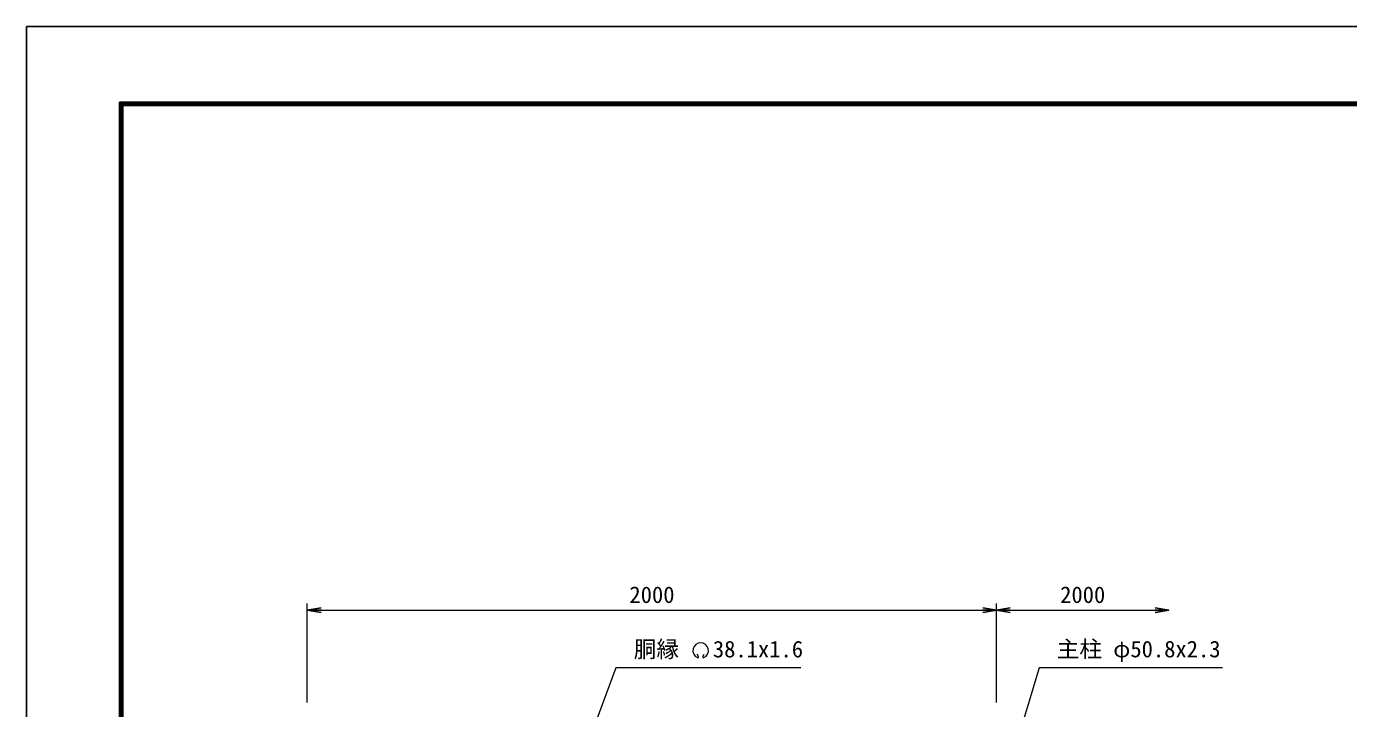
# Model space of a CAD drawing. Units: millimetres, scale not verified. Extents: x -4200 to 4200, y -2970 to 2970.
# Drawn here: x -4200 to -363, y 990 to 2970 of the extents above; entities that cross this region are included whole.
import ezdxf
from ezdxf.enums import TextEntityAlignment as Align

# ---------------------------------------------------------------- set-up
doc = ezdxf.new("R2010")
doc.units = ezdxf.units.MM
doc.header["$LTSCALE"] = 10
for name, color, linetype, lineweight in [('0-3_D-STR-DIM', 7, 'Continuous', 13), ('0-B_D-STR-TXT', 7, 'Continuous', 13), ('0-C_D-TTL', 7, 'Continuous', 25)]:
    doc.layers.add(name, color=color, linetype=linetype, lineweight=lineweight)
doc.layers.add('0-4_0', color=7, linetype='Continuous')
doc.styles.add('ＭＳ ゴシック', font='')
doc.styles.get('ＭＳ ゴシック').set_extended_font_data('MS Gothic')

# ---------------------------------------------------------------- blocks, each defined once
blk = doc.blocks.new('_Open')
at = {"layer": '0-4_0'}
blk.add_line((-10, 1.667), (0, 0), dxfattribs=at)
blk.add_lwpolyline([(-10, -1.667), (0, 0), (-10, 0)], dxfattribs=at)

msp = doc.modelspace()

# ---------------------------------------------------------------- linework, layer by layer
at = {"layer": '0-3_D-STR-DIM'}
for p, q in [((-3384.65, 1007.29), (-3384.65, 1295.23)), ((-3344.65, 1275.23), (-1424.65, 1275.23)), ((-1384.65, 1007.29), (-1384.65, 1295.23)), ((-1384.65, 1007.29), (-1384.65, 1295.23)), ((-1344.65, 1275.23), (-924.65, 1275.23))]:
    msp.add_line(p, q, dxfattribs=at)
at = {"layer": '0-B_D-STR-TXT'}
for p, q in [((-2249.34, 1141.1), (-2253.48, 1148.28)), ((-2236.85, 1141.1), (-2232.71, 1148.28))]:
    msp.add_line(p, q, dxfattribs=at)
for points in [[(-1952.84, 1108.23), (-2489.13, 1108.23), (-2547.78, 951.66)], [(-729.04, 1108.23), (-1260.7, 1108.23), (-1367.98, 750.61)]]:
    msp.add_lwpolyline(points, dxfattribs=at)
for centre, radius, start, end in [((-2243.09, 1158.26), 22.5, 294.32478, 245.67522), ((-2251.39, 1139.86), 2.37, 245.67522, 30), ((-2234.8, 1139.86), 2.37, 150, 294.32478)]:
    msp.add_arc(centre, radius, start, end, dxfattribs=at)
at = {"layer": '0-C_D-TTL', "color": 2}
msp.add_lwpolyline([(-4199.68, 2970.23), (4200.32, 2970.23), (4200.32, -2969.77), (-4199.68, -2969.77)], close=True, dxfattribs=at)
at = {"layer": '0-C_D-TTL'}
for points in [[(-3929.68, 2750.23), (3930.32, 2750.23), (3930.32, -2749.77), (-3929.68, -2749.77)], [(-3927.18, 2747.73), (3927.82, 2747.73), (3927.82, -2747.27), (-3927.18, -2747.27)], [(-3924.68, 2745.23), (3925.32, 2745.23), (3925.32, -2744.77), (-3924.68, -2744.77)], [(-3922.18, 2742.73), (3922.82, 2742.73), (3922.82, -2742.27), (-3922.18, -2742.27)], [(-3919.68, 2740.23), (3920.32, 2740.23), (3920.32, -2739.77), (-3919.68, -2739.77)]]:
    msp.add_lwpolyline(points, close=True, dxfattribs=at)

# ---------------------------------------------------------------- block references
at = {"layer": '0-3_D-STR-DIM', "xscale": 4, "yscale": 4, "rotation": 180}
for p in [(-3384.65, 1275.23), (-1384.65, 1275.23)]:
    msp.add_blockref('_Open', p, dxfattribs=at)
at = {"layer": '0-3_D-STR-DIM', "xscale": 4, "yscale": 4}
for p in [(-1384.65, 1275.23), (-884.65, 1275.23)]:
    msp.add_blockref('_Open', p, dxfattribs=at)

# ---------------------------------------------------------------- texts
at = {"layer": '0-3_D-STR-DIM', "style": 'ＭＳ ゴシック'}
for p in [(-2449.9, 1281.97), (-1199.9, 1281.97)]:
    msp.add_text('2000', height=48.09, dxfattribs=at).set_placement(p, align=Align.BOTTOM_LEFT)
at = {"layer": '0-B_D-STR-TXT', "style": 'ＭＳ ゴシック'}
for s, p in [('胴縁 \u300038.1x1.6', (-2437.2, 1124.01)), ('主柱 φ50.8x2.3', (-1209.78, 1124.24))]:
    msp.add_text(s, height=48.09, dxfattribs=at).set_placement(p, align=Align.BOTTOM_LEFT)

doc.saveas('drawing.dxf')
